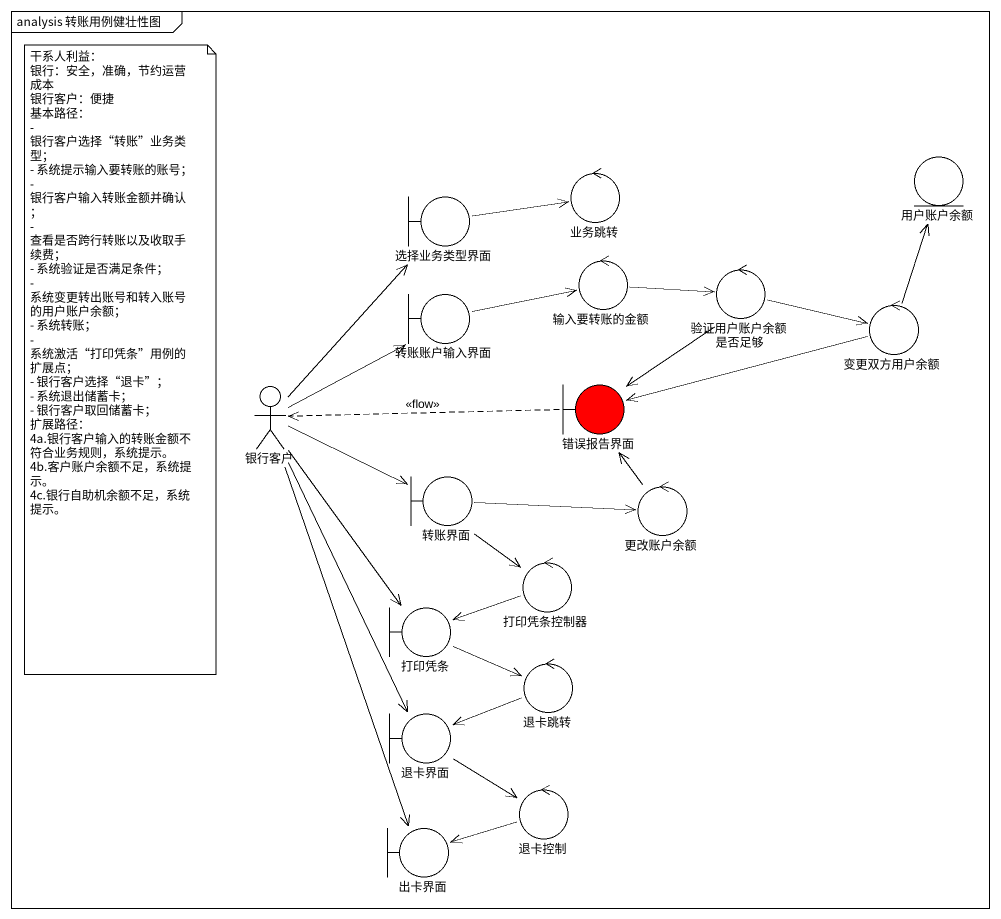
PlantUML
@startuml
mainframe analysis 转账用例健壮性图
control 业务跳转
entity 用户账户余额
boundary 选择业务类型界面
control 输入要转账的金额
control 验证用户账户余额是否足够
boundary 转账账户输入界面
control 变更双方用户余额
actor 银行客户
boundary 错误报告界面 #FF0000
boundary 转账界面
control 更改账户余额
control 打印凭条控制器
boundary 打印凭条
control 退卡跳转
boundary 退卡界面
boundary 出卡界面
control 退卡控制
选择业务类型界面 -right-> 业务跳转
输入要转账的金额 -right-> 验证用户账户余额是否足够
验证用户账户余额是否足够 -right-> 变更双方用户余额
验证用户账户余额是否足够 --> 错误报告界面
转账账户输入界面 -right-> 输入要转账的金额
变更双方用户余额 -up-> 用户账户余额
变更双方用户余额 -left-> 错误报告界面
银行客户 -up-> 选择业务类型界面
银行客户 -up-> 转账账户输入界面
银行客户 -right-> 转账界面
银行客户 --> 打印凭条
银行客户 --> 退卡界面
银行客户 --> 出卡界面
错误报告界面 .left.> 银行客户 : <<flow>>
转账界面 -right-> 更改账户余额
转账界面 --> 打印凭条控制器
更改账户余额 -up-> 错误报告界面
打印凭条控制器 -left-> 打印凭条
打印凭条 -right-> 退卡跳转
退卡跳转 -left-> 退卡界面
退卡界面 --> 退卡控制
退卡控制 -left-> 出卡界面
note as N1
  干系人利益：
  银行：安全，准确，节约运营成本
  银行客户：便捷
  基本路径：
  - 银行客户选择“转账”业务类型；
  - 系统提示输入要转账的账号；
  - 银行客户输入转账金额并确认；
  - 查看是否跨行转账以及收取手续费；
  - 系统验证是否满足条件；
  - 系统变更转出账号和转入账号的用户账户余额；
  - 系统转账；
  - 系统激活“打印凭条”用例的扩展点；
  - 银行客户选择“退卡”；
  - 系统退出储蓄卡；
  - 银行客户取回储蓄卡；
  扩展路径：
  4a.银行客户输入的转账金额不符合业务规则，系统提示。
  4b.客户账户余额不足，系统提示。
  4c.银行自助机余额不足，系统提示。
end note
@enduml
